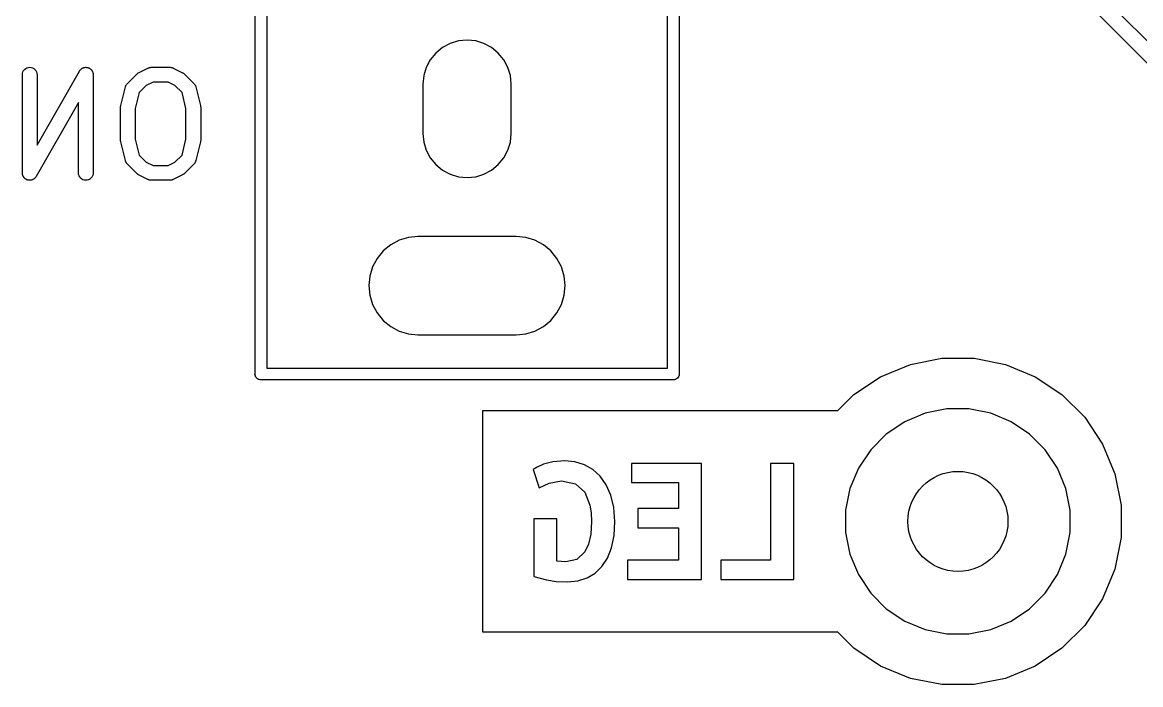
# Model space of a CAD drawing. Extents: x 4.93 to 6.76, y -5.59 to -2.93.
# Drawn here: x 4.9595 to 5.4079, y -4.9079 to -4.6425 of the extents above; entities that cross this region are included whole.
import ezdxf

# ---------------------------------------------------------------- set-up
doc = ezdxf.new("R2010")
doc.units = 0
doc.header["$MEASUREMENT"] = 0
doc.layers.add('BLACK', color=7, linetype='CONTINUOUS')

msp = doc.modelspace()

# ---------------------------------------------------------------- linework, layer by layer
at = {"layer": 'BLACK', "linetype": 'CONTINUOUS'}
for p, q in [((5.05276, -4.78335), (5.05276, -4.38988)), ((5.22283, -4.38988), (5.22283, -4.78335)), ((5.05748, -4.39213), (5.05748, -4.7811)), ((5.21811, -4.7811), (5.21811, -4.39213)), ((5.35026, -4.58969), (5.57964, -4.81907)), ((5.5751, -4.82344), (5.34545, -4.59379)), ((5.13434, -4.64995), (5.13102, -4.65095)), ((5.1378, -4.64961), (5.13434, -4.64995)), ((5.14125, -4.64995), (5.1378, -4.64961)), ((5.14458, -4.65095), (5.14125, -4.64995)), ((5.12527, -4.6548), (5.12306, -4.65748)), ((5.12795, -4.65259), (5.12527, -4.6548)), ((5.13102, -4.65095), (5.12795, -4.65259)), ((5.14764, -4.65259), (5.14458, -4.65095)), ((5.15032, -4.6548), (5.14764, -4.65259)), ((5.15253, -4.65748), (5.15032, -4.6548)), ((5.12306, -4.65748), (5.12143, -4.66054)), ((5.15416, -4.66054), (5.15253, -4.65748)), ((4.95946, -4.66344), (4.95953, -4.66287)), ((4.95946, -4.66348), (4.95946, -4.66344)), ((4.95946, -4.70285), (4.95946, -4.66348)), ((4.95953, -4.66287), (4.9597, -4.66232)), ((4.9597, -4.66232), (4.95998, -4.66181)), ((4.95998, -4.66181), (4.96035, -4.66137)), ((4.96035, -4.66137), (4.9608, -4.66101)), ((4.9608, -4.66101), (4.96131, -4.66074)), ((4.96131, -4.66074), (4.96186, -4.66058)), ((4.96186, -4.66058), (4.96244, -4.66053)), ((4.96244, -4.66053), (4.96301, -4.66059)), ((4.96301, -4.66059), (4.96356, -4.66076)), ((4.96356, -4.66076), (4.96407, -4.66103)), ((4.96407, -4.66103), (4.96451, -4.6614)), ((4.96451, -4.6614), (4.96488, -4.66185)), ((4.96488, -4.66185), (4.96515, -4.66235)), ((4.96515, -4.66235), (4.96531, -4.66291)), ((4.96531, -4.66291), (4.96537, -4.66348)), ((4.96537, -4.69173), (4.98235, -4.66201)), ((4.96537, -4.66348), (4.96537, -4.69173)), ((4.98235, -4.66201), (4.98237, -4.66198)), ((4.98237, -4.66198), (4.98243, -4.6619)), ((4.98243, -4.6619), (4.98248, -4.66181)), ((4.98248, -4.66181), (4.9826, -4.66167)), ((4.9826, -4.66167), (4.98271, -4.66151)), ((4.98271, -4.66151), (4.98278, -4.66145)), ((4.98278, -4.66145), (4.98285, -4.66137)), ((4.98285, -4.66137), (4.98299, -4.66125)), ((4.98299, -4.66125), (4.98313, -4.66112)), ((4.98313, -4.66112), (4.98322, -4.66107)), ((4.98322, -4.66107), (4.9833, -4.66101)), ((4.9833, -4.66101), (4.98346, -4.66092)), ((4.98346, -4.66092), (4.98363, -4.66082)), ((4.98363, -4.66082), (4.98372, -4.66079)), ((4.98372, -4.66079), (4.98381, -4.66074)), ((4.98381, -4.66074), (4.98399, -4.66069)), ((4.98399, -4.66069), (4.98417, -4.66062)), ((4.98417, -4.66062), (4.98426, -4.66061)), ((4.98426, -4.66061), (4.98436, -4.66058)), ((4.98436, -4.66058), (4.98455, -4.66056)), ((4.98455, -4.66056), (4.98473, -4.66053)), ((4.98473, -4.66053), (4.98483, -4.66054)), ((4.98483, -4.66054), (4.98493, -4.66053)), ((4.98493, -4.66053), (4.98512, -4.66055)), ((4.98512, -4.66055), (4.98531, -4.66055)), ((4.98531, -4.66055), (4.98541, -4.66058)), ((4.98541, -4.66058), (4.98551, -4.66059)), ((4.98551, -4.66059), (4.98569, -4.66064)), ((4.98569, -4.66064), (4.98587, -4.66069)), ((4.98587, -4.66069), (4.98596, -4.66073)), ((4.98596, -4.66073), (4.98606, -4.66076)), ((4.98606, -4.66076), (4.98622, -4.66085)), ((4.98622, -4.66085), (4.9864, -4.66093)), ((4.9864, -4.66093), (4.98648, -4.66098)), ((4.98648, -4.66098), (4.98656, -4.66103)), ((4.98656, -4.66103), (4.98671, -4.66115)), ((4.98671, -4.66115), (4.98686, -4.66126)), ((4.98686, -4.66126), (4.98693, -4.66134)), ((4.98693, -4.66134), (4.98701, -4.6614)), ((4.98701, -4.6614), (4.98713, -4.66155)), ((4.98713, -4.66155), (4.98726, -4.66168)), ((4.98726, -4.66168), (4.98731, -4.66177)), ((4.98731, -4.66177), (4.98737, -4.66185)), ((4.98737, -4.66185), (4.98746, -4.66201)), ((4.98746, -4.66201), (4.98756, -4.66217)), ((4.98756, -4.66217), (4.9876, -4.66227)), ((4.9876, -4.66227), (4.98764, -4.66235)), ((4.98764, -4.66235), (4.9877, -4.66254)), ((4.9877, -4.66254), (4.98776, -4.66271)), ((4.98776, -4.66271), (4.98778, -4.66281)), ((4.98778, -4.66281), (4.98781, -4.66291)), ((4.98781, -4.66291), (4.98783, -4.66309)), ((4.98783, -4.66309), (4.98786, -4.66328)), ((4.98786, -4.66328), (4.98786, -4.66338)), ((4.98786, -4.66338), (4.98787, -4.66348)), ((4.98787, -4.66348), (4.98787, -4.70285)), ((5.00157, -4.66702), (5.00532, -4.66327)), ((5.00532, -4.66327), (5.00535, -4.66324)), ((5.00535, -4.66324), (5.00548, -4.66313)), ((5.00548, -4.66313), (5.0056, -4.66302)), ((5.0056, -4.66302), (5.00571, -4.66295)), ((5.00571, -4.66295), (5.0058, -4.66288)), ((5.0058, -4.66288), (5.00595, -4.6628)), ((5.00595, -4.6628), (5.00609, -4.66271)), ((5.00609, -4.66271), (5.00984, -4.66084)), ((5.00984, -4.66084), (5.00988, -4.66082)), ((5.00988, -4.66082), (5.00996, -4.66079)), ((5.00996, -4.66079), (5.01003, -4.66075)), ((5.01003, -4.66075), (5.01023, -4.66069)), ((5.01023, -4.66069), (5.01042, -4.66062)), ((5.01042, -4.66062), (5.0105, -4.66061)), ((5.0105, -4.66061), (5.01059, -4.66058)), ((5.01059, -4.66058), (5.01079, -4.66056)), ((5.01079, -4.66056), (5.01099, -4.66053)), ((5.01099, -4.66053), (5.01107, -4.66054)), ((5.01107, -4.66054), (5.01116, -4.66053)), ((5.01116, -4.66053), (5.01866, -4.66053)), ((5.01866, -4.66053), (5.0187, -4.66053)), ((5.0187, -4.66053), (5.01879, -4.66054)), ((5.01879, -4.66054), (5.01887, -4.66053)), ((5.01887, -4.66053), (5.01907, -4.66057)), ((5.01907, -4.66057), (5.01927, -4.66059)), ((5.01927, -4.66059), (5.01936, -4.66062)), ((5.01936, -4.66062), (5.01944, -4.66063)), ((5.01944, -4.66063), (5.01963, -4.6607)), ((5.01963, -4.6607), (5.01982, -4.66077)), ((5.01982, -4.66077), (5.0199, -4.66081)), ((5.0199, -4.66081), (5.01998, -4.66084)), ((5.01998, -4.66084), (5.02373, -4.66271)), ((5.02373, -4.66271), (5.02377, -4.66273)), ((5.02377, -4.66273), (5.0239, -4.66282)), ((5.0239, -4.66282), (5.02405, -4.6629)), ((5.02405, -4.6629), (5.02415, -4.66298)), ((5.02415, -4.66298), (5.02425, -4.66305)), ((5.02425, -4.66305), (5.02437, -4.66316)), ((5.02437, -4.66316), (5.0245, -4.66327)), ((5.0245, -4.66327), (5.02825, -4.66702)), ((5.12042, -4.66387), (5.12008, -4.66732)), ((5.12143, -4.66054), (5.12042, -4.66387)), ((5.15517, -4.66387), (5.15416, -4.66054)), ((5.15551, -4.66732), (5.15517, -4.66387)), ((5.0008, -4.66839), (5.00081, -4.66835)), ((5.00081, -4.66835), (5.00088, -4.66816)), ((5.00088, -4.66816), (5.00093, -4.66797)), ((5.00093, -4.66797), (5.00098, -4.66789)), ((5.00098, -4.66789), (5.00101, -4.66781)), ((5.00101, -4.66781), (5.00111, -4.66764)), ((5.00111, -4.66764), (5.00121, -4.66746)), ((5.00121, -4.66746), (5.00126, -4.66739)), ((5.00126, -4.66739), (5.00131, -4.66732)), ((5.00131, -4.66732), (5.00145, -4.66717)), ((5.00145, -4.66717), (5.00157, -4.66702)), ((5.00916, -4.66778), (5.00633, -4.67061)), ((5.01186, -4.66643), (5.00916, -4.66778)), ((5.01796, -4.66643), (5.01186, -4.66643)), ((5.02066, -4.66778), (5.01796, -4.66643)), ((5.02349, -4.67061), (5.02066, -4.66778)), ((5.02825, -4.66702), (5.02827, -4.66705)), ((5.02827, -4.66705), (5.0284, -4.6672)), ((5.0284, -4.6672), (5.02853, -4.66735)), ((5.02853, -4.66735), (5.02858, -4.66743)), ((5.02858, -4.66743), (5.02863, -4.6675)), ((5.02863, -4.6675), (5.02873, -4.66767)), ((5.02873, -4.66767), (5.02883, -4.66784)), ((5.02883, -4.66784), (5.02886, -4.66793)), ((5.02886, -4.66793), (5.0289, -4.66801)), ((5.0289, -4.66801), (5.02896, -4.6682)), ((5.02896, -4.6682), (5.02902, -4.66839)), ((5.12008, -4.66732), (5.12008, -4.68701)), ((5.15551, -4.68701), (5.15551, -4.66732)), ((4.99892, -4.67589), (5.0008, -4.66839)), ((5.00633, -4.67061), (5.00474, -4.67697)), ((5.02508, -4.67697), (5.02349, -4.67061)), ((5.02902, -4.66839), (5.0309, -4.67589)), ((4.98196, -4.6746), (4.96498, -4.70431)), ((4.98196, -4.70285), (4.98196, -4.6746)), ((4.99883, -4.67656), (4.99884, -4.67651)), ((4.99883, -4.6766), (4.99883, -4.67656)), ((4.99883, -4.68973), (4.99883, -4.6766)), ((4.99884, -4.67646), (4.99887, -4.67622)), ((4.99884, -4.67651), (4.99884, -4.67646)), ((4.99887, -4.67622), (4.9989, -4.67599)), ((4.9989, -4.67599), (4.99891, -4.67594)), ((4.99891, -4.67594), (4.99892, -4.67589)), ((5.00474, -4.67697), (5.00474, -4.68936)), ((5.02508, -4.68936), (5.02508, -4.67697)), ((5.0309, -4.67589), (5.03091, -4.67593)), ((5.03091, -4.67593), (5.03091, -4.67598)), ((5.03091, -4.67598), (5.03093, -4.67603)), ((5.03093, -4.67603), (5.03095, -4.67626)), ((5.03095, -4.67626), (5.03098, -4.6765)), ((5.03098, -4.6765), (5.03098, -4.67655)), ((5.03098, -4.67655), (5.03099, -4.6766)), ((5.03099, -4.6766), (5.03099, -4.68973)), ((4.99884, -4.68978), (4.99883, -4.68973)), ((4.99883, -4.68983), (4.99884, -4.68978)), ((4.99887, -4.69006), (4.99883, -4.68983)), ((4.99889, -4.6903), (4.99887, -4.69006)), ((4.9989, -4.69035), (4.99889, -4.6903)), ((4.99891, -4.6904), (4.9989, -4.69035)), ((4.99892, -4.69044), (4.99891, -4.6904)), ((5.0008, -4.69794), (4.99892, -4.69044)), ((5.00474, -4.68936), (5.00633, -4.69572)), ((5.02349, -4.69572), (5.02508, -4.68936)), ((5.0309, -4.69044), (5.02902, -4.69794)), ((5.03092, -4.69034), (5.0309, -4.69039)), ((5.0309, -4.69039), (5.0309, -4.69044)), ((5.03095, -4.69011), (5.03092, -4.69034)), ((5.03098, -4.68987), (5.03095, -4.69011)), ((5.03099, -4.68973), (5.03098, -4.68977)), ((5.03098, -4.68977), (5.03098, -4.68982)), ((5.03098, -4.68982), (5.03098, -4.68987)), ((5.12008, -4.68701), (5.12042, -4.69046)), ((5.12042, -4.69046), (5.12143, -4.69379)), ((5.15416, -4.69379), (5.15517, -4.69046)), ((5.15517, -4.69046), (5.15551, -4.68701)), ((5.12143, -4.69379), (5.12306, -4.69685)), ((5.15253, -4.69685), (5.15416, -4.69379)), ((5.00086, -4.69813), (5.0008, -4.69794)), ((5.00092, -4.69832), (5.00086, -4.69813)), ((5.00096, -4.6984), (5.00092, -4.69832)), ((5.00099, -4.69848), (5.00096, -4.6984)), ((5.00109, -4.69866), (5.00099, -4.69848)), ((5.00118, -4.69883), (5.00109, -4.69866)), ((5.00124, -4.6989), (5.00118, -4.69883)), ((5.00128, -4.69898), (5.00124, -4.6989)), ((5.00142, -4.69913), (5.00128, -4.69898)), ((5.00154, -4.69928), (5.00142, -4.69913)), ((5.00157, -4.69931), (5.00154, -4.69928)), ((5.00532, -4.70306), (5.00157, -4.69931)), ((5.00633, -4.69572), (5.00916, -4.69855)), ((5.00916, -4.69855), (5.01186, -4.6999)), ((5.01796, -4.6999), (5.02066, -4.69855)), ((5.02066, -4.69855), (5.02349, -4.69572)), ((5.02825, -4.69931), (5.0245, -4.70306)), ((5.02837, -4.69916), (5.02825, -4.69931)), ((5.02851, -4.69901), (5.02837, -4.69916)), ((5.02856, -4.69894), (5.02851, -4.69901)), ((5.02861, -4.69887), (5.02856, -4.69894)), ((5.02871, -4.69869), (5.02861, -4.69887)), ((5.02881, -4.69852), (5.02871, -4.69869)), ((5.02884, -4.69844), (5.02881, -4.69852)), ((5.02888, -4.69836), (5.02884, -4.69844)), ((5.02894, -4.69817), (5.02888, -4.69836)), ((5.02901, -4.69798), (5.02894, -4.69817)), ((5.02902, -4.69794), (5.02901, -4.69798)), ((5.12306, -4.69685), (5.12527, -4.69954)), ((5.12527, -4.69954), (5.12795, -4.70174)), ((5.14764, -4.70174), (5.15032, -4.69954)), ((5.15032, -4.69954), (5.15253, -4.69685)), ((4.95947, -4.70295), (4.95946, -4.70285)), ((4.95947, -4.70305), (4.95947, -4.70295)), ((4.9595, -4.70323), (4.95947, -4.70305)), ((4.95952, -4.70342), (4.9595, -4.70323)), ((4.95955, -4.70352), (4.95952, -4.70342)), ((4.95956, -4.70362), (4.95955, -4.70352)), ((4.95963, -4.70379), (4.95956, -4.70362)), ((4.95969, -4.70397), (4.95963, -4.70379)), ((4.95973, -4.70406), (4.95969, -4.70397)), ((4.95977, -4.70416), (4.95973, -4.70406)), ((4.95987, -4.70432), (4.95977, -4.70416)), ((4.98202, -4.70342), (4.98196, -4.70285)), ((4.98218, -4.70397), (4.98202, -4.70342)), ((4.98245, -4.70448), (4.98218, -4.70397)), ((4.98763, -4.70401), (4.98735, -4.70452)), ((4.9878, -4.70346), (4.98763, -4.70401)), ((4.98787, -4.70289), (4.9878, -4.70346)), ((4.98787, -4.70285), (4.98787, -4.70289)), ((5.00545, -4.70317), (5.00532, -4.70306)), ((5.00557, -4.70328), (5.00545, -4.70317)), ((5.00567, -4.70335), (5.00557, -4.70328)), ((5.00577, -4.70343), (5.00567, -4.70335)), ((5.00591, -4.70351), (5.00577, -4.70343)), ((5.00605, -4.7036), (5.00591, -4.70351)), ((5.00609, -4.70362), (5.00605, -4.7036)), ((5.00984, -4.70549), (5.00609, -4.70362)), ((5.01186, -4.6999), (5.01796, -4.6999)), ((5.02373, -4.70362), (5.01998, -4.70549)), ((5.02387, -4.70353), (5.02373, -4.70362)), ((5.02402, -4.70345), (5.02387, -4.70353)), ((5.02411, -4.70337), (5.02402, -4.70345)), ((5.02422, -4.70331), (5.02411, -4.70337)), ((5.02434, -4.7032), (5.02422, -4.70331)), ((5.02447, -4.70309), (5.02434, -4.7032)), ((5.0245, -4.70306), (5.02447, -4.70309)), ((5.12795, -4.70174), (5.13102, -4.70338)), ((5.13102, -4.70338), (5.13434, -4.70438)), ((5.14125, -4.70438), (5.14458, -4.70338)), ((5.14458, -4.70338), (5.14764, -4.70174)), ((4.95996, -4.70448), (4.95987, -4.70432)), ((4.96002, -4.70456), (4.95996, -4.70448)), ((4.96007, -4.70465), (4.96002, -4.70456)), ((4.9602, -4.70478), (4.96007, -4.70465)), ((4.96032, -4.70493), (4.9602, -4.70478)), ((4.9604, -4.70499), (4.96032, -4.70493)), ((4.96047, -4.70507), (4.9604, -4.70499)), ((4.96062, -4.70518), (4.96047, -4.70507)), ((4.96076, -4.7053), (4.96062, -4.70518)), ((4.96085, -4.70534), (4.96076, -4.7053)), ((4.96093, -4.7054), (4.96085, -4.70534)), ((4.9611, -4.70548), (4.96093, -4.7054)), ((4.96127, -4.70557), (4.9611, -4.70548)), ((4.96137, -4.7056), (4.96127, -4.70557)), ((4.96146, -4.70564), (4.96137, -4.7056)), ((4.96164, -4.70569), (4.96146, -4.70564)), ((4.96182, -4.70574), (4.96164, -4.70569)), ((4.96192, -4.70575), (4.96182, -4.70574)), ((4.96202, -4.70578), (4.96192, -4.70575)), ((4.96221, -4.70578), (4.96202, -4.70578)), ((4.96239, -4.7058), (4.96221, -4.70578)), ((4.96249, -4.70579), (4.96239, -4.7058)), ((4.96259, -4.7058), (4.96249, -4.70579)), ((4.96278, -4.70577), (4.96259, -4.7058)), ((4.96297, -4.70575), (4.96278, -4.70577)), ((4.96306, -4.70572), (4.96297, -4.70575)), ((4.96316, -4.70571), (4.96306, -4.70572)), ((4.96334, -4.70564), (4.96316, -4.70571)), ((4.96352, -4.70559), (4.96334, -4.70564)), ((4.96361, -4.70554), (4.96352, -4.70559)), ((4.9637, -4.70551), (4.96361, -4.70554)), ((4.96386, -4.70541), (4.9637, -4.70551)), ((4.96403, -4.70532), (4.96386, -4.70541)), ((4.96411, -4.70526), (4.96403, -4.70532)), ((4.96419, -4.70521), (4.96411, -4.70526)), ((4.96433, -4.70508), (4.96419, -4.70521)), ((4.96448, -4.70496), (4.96433, -4.70508)), ((4.96455, -4.70488), (4.96448, -4.70496)), ((4.96462, -4.70482), (4.96455, -4.70488)), ((4.96473, -4.70466), (4.96462, -4.70482)), ((4.96485, -4.70452), (4.96473, -4.70466)), ((4.9649, -4.70443), (4.96485, -4.70452)), ((4.96496, -4.70435), (4.9649, -4.70443)), ((4.96498, -4.70431), (4.96496, -4.70435)), ((4.98282, -4.70493), (4.98245, -4.70448)), ((4.98326, -4.7053), (4.98282, -4.70493)), ((4.98377, -4.70557), (4.98326, -4.7053)), ((4.98432, -4.70574), (4.98377, -4.70557)), ((4.98489, -4.7058), (4.98432, -4.70574)), ((4.98547, -4.70575), (4.98489, -4.7058)), ((4.98602, -4.70559), (4.98547, -4.70575)), ((4.98653, -4.70532), (4.98602, -4.70559)), ((4.98698, -4.70496), (4.98653, -4.70532)), ((4.98735, -4.70452), (4.98698, -4.70496)), ((5.00992, -4.70552), (5.00984, -4.70549)), ((5.01, -4.70556), (5.00992, -4.70552)), ((5.01019, -4.70562), (5.01, -4.70556)), ((5.01038, -4.7057), (5.01019, -4.70562)), ((5.01046, -4.70571), (5.01038, -4.7057)), ((5.01055, -4.70574), (5.01046, -4.70571)), ((5.01075, -4.70576), (5.01055, -4.70574)), ((5.01095, -4.70579), (5.01075, -4.70576)), ((5.01103, -4.70579), (5.01095, -4.70579)), ((5.01112, -4.7058), (5.01103, -4.70579)), ((5.01116, -4.7058), (5.01112, -4.7058)), ((5.01866, -4.7058), (5.01116, -4.7058)), ((5.01874, -4.70579), (5.01866, -4.7058)), ((5.01883, -4.7058), (5.01874, -4.70579)), ((5.01903, -4.70577), (5.01883, -4.7058)), ((5.01923, -4.70575), (5.01903, -4.70577)), ((5.01932, -4.70572), (5.01923, -4.70575)), ((5.0194, -4.70571), (5.01932, -4.70572)), ((5.01959, -4.70564), (5.0194, -4.70571)), ((5.01978, -4.70558), (5.01959, -4.70564)), ((5.01986, -4.70554), (5.01978, -4.70558)), ((5.01994, -4.70551), (5.01986, -4.70554)), ((5.01998, -4.70549), (5.01994, -4.70551)), ((5.13434, -4.70438), (5.1378, -4.70472)), ((5.1378, -4.70472), (5.14125, -4.70438)), ((5.11058, -4.72984), (5.10717, -4.73166)), ((5.11427, -4.72872), (5.11058, -4.72984)), ((5.11811, -4.72835), (5.11427, -4.72872)), ((5.15748, -4.72835), (5.11811, -4.72835)), ((5.16132, -4.72872), (5.15748, -4.72835)), ((5.16501, -4.72984), (5.16132, -4.72872)), ((5.16842, -4.73166), (5.16501, -4.72984)), ((5.10419, -4.73411), (5.10174, -4.7371)), ((5.10717, -4.73166), (5.10419, -4.73411)), ((5.1714, -4.73411), (5.16842, -4.73166)), ((5.17385, -4.7371), (5.1714, -4.73411)), ((5.10174, -4.7371), (5.09992, -4.7405)), ((5.17567, -4.7405), (5.17385, -4.7371)), ((5.0988, -4.74419), (5.09843, -4.74803)), ((5.09992, -4.7405), (5.0988, -4.74419)), ((5.17679, -4.74419), (5.17567, -4.7405)), ((5.17717, -4.74803), (5.17679, -4.74419)), ((5.09843, -4.74803), (5.0988, -4.75187)), ((5.17679, -4.75187), (5.17717, -4.74803)), ((5.0988, -4.75187), (5.09992, -4.75556)), ((5.17567, -4.75556), (5.17679, -4.75187)), ((5.09992, -4.75556), (5.10174, -4.75897)), ((5.17385, -4.75897), (5.17567, -4.75556)), ((5.10174, -4.75897), (5.10419, -4.76195)), ((5.10419, -4.76195), (5.10717, -4.7644)), ((5.16842, -4.7644), (5.1714, -4.76195)), ((5.1714, -4.76195), (5.17385, -4.75897)), ((5.10717, -4.7644), (5.11058, -4.76622)), ((5.11058, -4.76622), (5.11427, -4.76734)), ((5.16132, -4.76734), (5.16501, -4.76622)), ((5.16501, -4.76622), (5.16842, -4.7644)), ((5.11427, -4.76734), (5.11811, -4.76772)), ((5.11811, -4.76772), (5.15748, -4.76772)), ((5.15748, -4.76772), (5.16132, -4.76734)), ((5.30365, -4.78454), (5.31556, -4.7796)), ((5.31556, -4.7796), (5.3282, -4.77709)), ((5.3282, -4.77709), (5.34109, -4.77709)), ((5.34109, -4.77709), (5.35373, -4.7796)), ((5.35373, -4.7796), (5.36564, -4.78454)), ((5.05274, -4.78346), (5.05276, -4.78335)), ((5.05279, -4.78393), (5.05274, -4.78346)), ((5.05293, -4.78437), (5.05279, -4.78393)), ((5.05314, -4.78478), (5.05293, -4.78437)), ((5.05344, -4.78514), (5.05314, -4.78478)), ((5.05748, -4.7811), (5.21811, -4.7811)), ((5.22245, -4.78478), (5.22215, -4.78514)), ((5.22267, -4.78437), (5.22245, -4.78478)), ((5.2228, -4.78393), (5.22267, -4.78437)), ((5.22285, -4.78346), (5.2228, -4.78393)), ((5.22283, -4.78335), (5.22285, -4.78346)), ((5.29294, -4.7917), (5.30365, -4.78454)), ((5.36564, -4.78454), (5.37636, -4.7917)), ((5.0538, -4.78544), (5.05344, -4.78514)), ((5.05421, -4.78566), (5.0538, -4.78544)), ((5.05466, -4.78579), (5.05421, -4.78566)), ((5.055, -4.78583), (5.05466, -4.78579)), ((5.05512, -4.78584), (5.055, -4.78583)), ((5.055, -4.78583), (5.055, -4.78583)), ((5.05523, -4.78583), (5.05512, -4.78584)), ((5.22036, -4.78583), (5.05523, -4.78583)), ((5.22047, -4.78584), (5.22036, -4.78583)), ((5.22059, -4.78583), (5.22047, -4.78584)), ((5.22094, -4.78579), (5.22059, -4.78583)), ((5.22059, -4.78583), (5.22059, -4.78583)), ((5.22138, -4.78566), (5.22094, -4.78579)), ((5.22179, -4.78544), (5.22138, -4.78566)), ((5.22215, -4.78514), (5.22179, -4.78544)), ((5.28652, -4.79811), (5.29294, -4.7917)), ((5.37636, -4.7917), (5.38547, -4.80081)), ((5.14412, -4.79811), (5.28652, -4.79811)), ((5.14412, -4.88693), (5.14412, -4.79811)), ((5.33021, -4.79746), (5.3215, -4.79919)), ((5.33908, -4.79746), (5.33021, -4.79746)), ((5.34779, -4.79919), (5.33908, -4.79746)), ((5.3133, -4.80259), (5.30592, -4.80752)), ((5.3215, -4.79919), (5.3133, -4.80259)), ((5.35599, -4.80259), (5.34779, -4.79919)), ((5.36337, -4.80752), (5.35599, -4.80259)), ((5.38547, -4.80081), (5.39263, -4.81153)), ((5.30592, -4.80752), (5.29965, -4.8138)), ((5.36964, -4.8138), (5.36337, -4.80752)), ((5.39263, -4.81153), (5.39756, -4.82343)), ((5.29965, -4.8138), (5.29472, -4.82118)), ((5.37458, -4.82118), (5.36964, -4.8138)), ((5.16584, -4.82077), (5.1643, -4.82167)), ((5.16842, -4.81964), (5.16584, -4.82077)), ((5.17214, -4.81871), (5.16842, -4.81964)), ((5.17697, -4.81829), (5.17214, -4.81871)), ((5.18104, -4.81868), (5.17697, -4.81829)), ((5.18485, -4.81983), (5.18104, -4.81868)), ((5.18828, -4.82175), (5.18485, -4.81983)), ((5.20375, -4.81934), (5.20375, -4.82699)), ((5.23187, -4.81934), (5.20375, -4.81934)), ((5.23187, -4.86577), (5.23187, -4.81934)), ((5.26877, -4.81934), (5.25947, -4.81934)), ((5.25947, -4.81934), (5.25947, -4.85812)), ((5.26877, -4.86577), (5.26877, -4.81934)), ((5.1643, -4.82167), (5.1667, -4.82902)), ((5.19122, -4.82444), (5.18828, -4.82175)), ((5.19364, -4.82789), (5.19122, -4.82444)), ((5.29472, -4.82118), (5.29132, -4.82938)), ((5.37797, -4.82938), (5.37458, -4.82118)), ((5.39756, -4.82343), (5.40008, -4.83608)), ((5.1667, -4.82902), (5.17075, -4.82714)), ((5.17075, -4.82714), (5.1757, -4.82632)), ((5.1757, -4.82632), (5.18125, -4.82752)), ((5.18125, -4.82752), (5.18496, -4.83086)), ((5.1955, -4.83206), (5.19364, -4.82789)), ((5.20375, -4.82699), (5.22265, -4.82699)), ((5.22265, -4.82699), (5.22265, -4.83742)), ((5.29132, -4.82938), (5.28959, -4.83808)), ((5.3797, -4.83808), (5.37797, -4.82938)), ((5.18496, -4.83086), (5.18706, -4.83596)), ((5.19668, -4.83694), (5.1955, -4.83206)), ((5.18706, -4.83596), (5.18754, -4.83908)), ((5.19707, -4.84252), (5.19668, -4.83694)), ((5.22265, -4.83742), (5.20622, -4.83742)), ((5.20622, -4.83742), (5.20622, -4.84507)), ((5.28959, -4.83808), (5.28959, -4.84696)), ((5.3797, -4.84696), (5.3797, -4.83808)), ((5.40008, -4.83608), (5.40008, -4.84896)), ((5.17375, -4.84147), (5.16452, -4.84147)), ((5.16452, -4.84147), (5.16452, -4.86464)), ((5.17375, -4.85842), (5.17375, -4.84147)), ((5.1877, -4.84252), (5.18741, -4.84758)), ((5.18754, -4.83908), (5.1877, -4.84252)), ((5.19674, -4.84815), (5.19707, -4.84252)), ((5.18741, -4.84758), (5.18653, -4.85167)), ((5.20622, -4.84507), (5.22265, -4.84507)), ((5.22265, -4.84507), (5.22265, -4.85812)), ((5.28959, -4.84696), (5.29132, -4.85566)), ((5.37797, -4.85566), (5.3797, -4.84696)), ((5.18653, -4.85167), (5.18507, -4.85478)), ((5.19572, -4.85306), (5.19674, -4.84815)), ((5.40008, -4.84896), (5.39756, -4.86161)), ((5.18507, -4.85478), (5.18183, -4.85774)), ((5.19409, -4.85722), (5.19572, -4.85306)), ((5.29132, -4.85566), (5.29472, -4.86386)), ((5.37458, -4.86386), (5.37797, -4.85566)), ((5.17555, -4.85864), (5.17375, -4.85842)), ((5.17735, -4.85872), (5.17555, -4.85864)), ((5.18183, -4.85774), (5.17735, -4.85872)), ((5.18917, -4.86329), (5.1919, -4.86063)), ((5.1919, -4.86063), (5.19409, -4.85722)), ((5.22265, -4.85812), (5.2021, -4.85812)), ((5.2021, -4.85812), (5.2021, -4.86577)), ((5.25947, -4.85812), (5.2396, -4.85812)), ((5.2396, -4.85812), (5.2396, -4.86577)), ((5.16452, -4.86464), (5.16966, -4.86599)), ((5.18223, -4.86636), (5.18594, -4.86521)), ((5.18594, -4.86521), (5.18917, -4.86329)), ((5.29472, -4.86386), (5.29965, -4.87124)), ((5.36964, -4.87124), (5.37458, -4.86386)), ((5.39756, -4.86161), (5.39263, -4.87351)), ((5.16966, -4.86599), (5.17351, -4.86656)), ((5.17351, -4.86656), (5.1781, -4.86674)), ((5.1781, -4.86674), (5.18223, -4.86636)), ((5.2021, -4.86577), (5.23187, -4.86577)), ((5.2396, -4.86577), (5.26877, -4.86577)), ((5.29965, -4.87124), (5.30592, -4.87752)), ((5.36337, -4.87752), (5.36964, -4.87124)), ((5.39263, -4.87351), (5.38547, -4.88423)), ((5.30592, -4.87752), (5.3133, -4.88245)), ((5.35599, -4.88245), (5.36337, -4.87752)), ((5.3133, -4.88245), (5.3215, -4.88585)), ((5.34779, -4.88585), (5.35599, -4.88245)), ((5.28652, -4.88693), (5.14412, -4.88693)), ((5.29294, -4.89334), (5.28652, -4.88693)), ((5.3215, -4.88585), (5.33021, -4.88758)), ((5.33021, -4.88758), (5.33908, -4.88758)), ((5.33908, -4.88758), (5.34779, -4.88585)), ((5.38547, -4.88423), (5.37636, -4.89334)), ((5.30365, -4.9005), (5.29294, -4.89334)), ((5.37636, -4.89334), (5.36564, -4.9005)), ((5.31556, -4.90544), (5.30365, -4.9005)), ((5.36564, -4.9005), (5.35373, -4.90544)), ((5.3282, -4.90795), (5.31556, -4.90544)), ((5.35373, -4.90544), (5.34109, -4.90795)), ((5.34109, -4.90795), (5.3282, -4.90795))]:
    msp.add_line(p, q, dxfattribs=at)
at = {"layer": 'BLACK'}
msp.add_circle((5.33465, -4.84252), 0.02004, dxfattribs=at)

doc.saveas('drawing.dxf')
